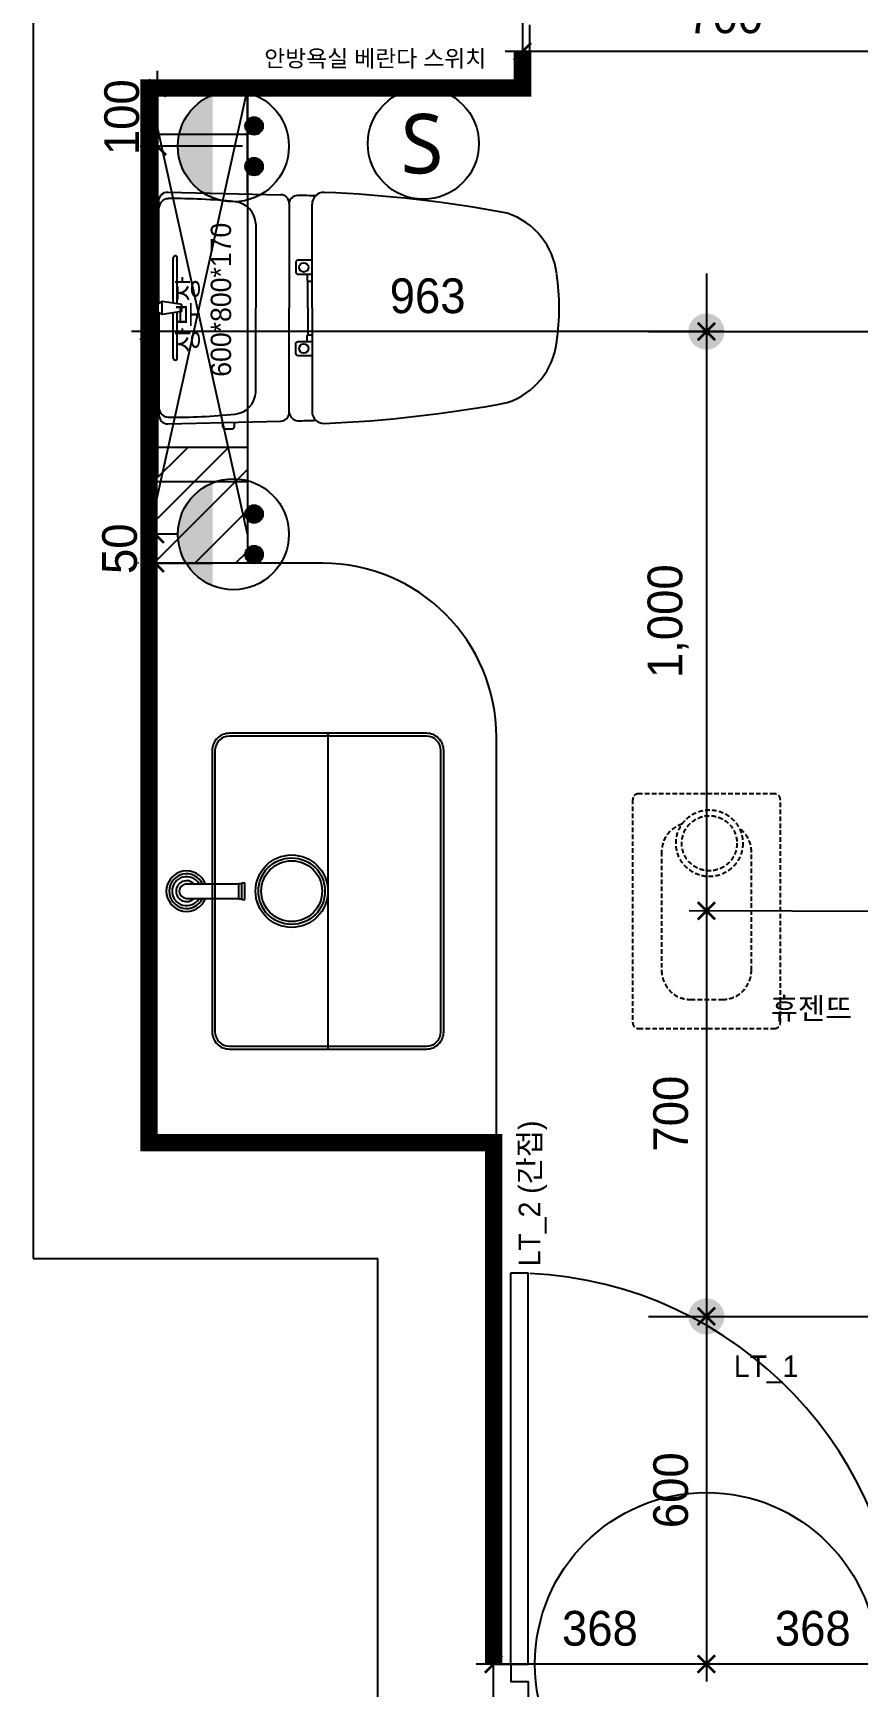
# Model space of a CAD drawing. Header units: millimetres. Extents: x 217202 to 745838, y -6815 to 171372.
# Drawn here: x 396969 to 398393, y 34517 to 37371 of the extents above; entities that cross this region are included whole.
import ezdxf
from ezdxf.enums import TextEntityAlignment as Align

# ---------------------------------------------------------------- set-up
doc = ezdxf.new("R2010")
doc.units = ezdxf.units.MM
doc.header["$PDMODE"] = 3
doc.linetypes.add('DH-HID2', pattern=[1.2, 0.8, -0.4])
doc.linetypes.add('HIDDEN', pattern=[0.375, 0.25, -0.125])
doc.layers.get('DEFPOINTS').update_dxf_attribs({"color": 248})
for name, color, linetype in [('0-ELC TEXT', 7, 'Continuous'), ('03-WAL NEW', 3, 'Continuous'), ('06-FUR', 6, 'Continuous'), ('06-LIGHT', 4, 'Continuous'), ('07-DIM', 5, 'Continuous'), ('C-WALL1', 2, 'Continuous'), ('FIN', 2, 'Continuous'), ('FU-FURM', 251, 'DH-HID2'), ('HAT', 5, 'Continuous'), ('HL', 6, 'HIDDEN'), ('RC-LIGHT', 7, 'Continuous'), ('TOILET-1', 6, 'Continuous'), ('도면층4', 4, 'Continuous'), ('도면층5', 5, 'Continuous'), ('설비', 140, 'Continuous')]:
    doc.layers.add(name, color=color, linetype=linetype)
doc.styles.add('HY 울릉도 L', font='')
doc.styles.get("Standard").update_dxf_attribs({"font": ''})
doc.styles.add('YOURNAME', font='HY울릉도M.TTF')
doc.styles.add('코레일둥고', font='Korail_Round_Gothic_Medium.ttf')
doc.styles.get('HY 울릉도 L').set_extended_font_data('HY울릉도L')
doc.styles.get('Standard').set_extended_font_data('Haan YGodic 230')
doc.linetypes.add('ZIGZAG', pattern='A,0.0001,-0.2,[131,ltypeshp.shx,S=0.2,R=0,X=-0.2,Y=0],-0.4,[131,ltypeshp.shx,S=0.2,R=180,X=0.2,Y=0],-0.2', length=0.8001)
doc.dimstyles.new('30', dxfattribs={"dimscale": 30, "dimtxt": 2, "dimasz": 1, "dimexe": 1, "dimexo": 1, "dimgap": 1, "dimtad": 1, "dimdec": 0, "dimrnd": 0.05, "dimdsep": 46, "dimlunit": 6, "dimtxsty": 'HY 울릉도 L', "dimblk": 'ARCHTICK', "dimcen": 2.5, "dimdle": 1, "dimclrd": 133, "dimclre": 133, "dimclrt": 30, "dimadec": 0, "dimazin": 0, "dimtfac": 1, "dimtdec": 0, "dimtix": 1, "dimtmove": 2, "dimatfit": 3, "dimldrblk": 'ARCHTICK', "dimfxl": 1, "dimlwd": -1, "dimlwe": -1, "dimarcsym": 0})
doc.dimstyles.new('YOURNAME-60', dxfattribs={"dimscale": 60, "dimtxt": 1.8, "dimasz": 0.9, "dimexe": 1, "dimexo": 3, "dimgap": 0.7, "dimtad": 1, "dimdec": 0, "dimzin": 0, "dimdsep": 46, "dimtxsty": 'YOURNAME', "dimblk": 'ARCHTICK', "dimcen": 0, "dimclrd": 1, "dimclre": 1, "dimclrt": 7, "dimadec": 0, "dimazin": 0, "dimtfac": 1, "dimtdec": 0, "dimtix": 1, "dimtmove": 2, "dimatfit": 3, "dimldrblk": 'ARCHTICK', "dimfxl": 1, "dimtolj": 1, "dimtzin": 0, "dimarcsym": 0})

# ---------------------------------------------------------------- blocks, each defined once
blk = doc.blocks.new('A$C4B2D31F0')
at = {"layer": 'FIN', "color": 4}
for p, q in [((185, 690.9), (20.4, 690.9)), ((37.2, 692.3), (24.7, 692.3)), ((37.2, 692.3), (49.7, 692.3)), ((200.9, 690.9), (365.5, 690.9)), ((47.7, 523.7), (192.9, 523.7)), ((338.2, 523.7), (192.9, 523.7)), ((12.6, 465.9), (192.9, 465.9)), ((373.3, 465.9), (192.9, 465.9)), ((192.9, 426.6), (13.7, 426.6)), ((192.9, 426.6), (372.2, 426.6))]:
    blk.add_line(p, q, dxfattribs=at)
for points in [[(20.4, 690.9), (7.9, 690.9, 0.421209), (-7.1, 675.5), (-2.4, 480.5, 0.001659)], [(365.5, 690.9), (378, 690.9, -0.421209), (392.9, 675.5), (388.3, 480.5, -0.001659)], [(12.6, 465.9, 0.371724), (-1.8, 451.2, 0.003515), (-1, 420.3, 0.320541)], [(373.3, 465.9, -0.371724), (387.7, 451.2, -0.003515), (386.9, 420.3, -0.320541)]]:
    blk.add_lwpolyline(points, format="xyb", dxfattribs=at)
for centre, radius, start, end in [((20.4, 674.9), 16, 90, 179.3116), ((24.7, 707.3), 15, 180, 270), ((49.7, 707.3), 15, 270, 0), ((365.5, 674.9), 16, 0.6884, 90), ((1004.3, 663.1), 1000, 179.3116, 185.9437), ((-618.4, 663.1), 1000, 354.0563, 0.6884), ((49.4, 563.7), 40, 185.9437, 267.5129), ((336.5, 563.7), 40, 272.4871, 354.0563), ((12.6, 480.9), 15, 181.3651, 270), ((373.3, 480.9), 15, 270, 358.6349), ((13.7, 406.6), 20, 90, 182.3333), ((2197.7, 495.6), 2205.9, 182.3333, 190.6081), ((-1811.8, 495.6), 2205.9, 349.3919, 357.6667), ((372.2, 406.6), 20, 357.6667, 90), ((148.7, 128.9), 125.5, 198.2964, 263.4241), ((237.2, 128.9), 125.5, 276.5759, 341.7036), ((192.9, 405.9), 405.9, 261.6993, 270), ((192.9, 405.9), 405.9, 270, 278.3007)]:
    blk.add_arc(centre, radius, start, end, dxfattribs=at)
at = {"layer": 'HL', "linetype": 'Continuous'}
for p, q in [((168.9, 697.3), (168.9, 707.3)), ((168.9, 697.3), (216.9, 697.3)), ((186, 692.5), (180.6, 697.3)), ((181.6, 685.5), (186, 692.5)), ((187, 651.2), (181.6, 685.5)), ((181.6, 685.5), (204.3, 685.5)), ((186, 692.5), (199.9, 692.5)), ((198.9, 651.2), (204.3, 685.5)), ((199.9, 692.5), (205.3, 697.3)), ((204.3, 685.5), (199.9, 692.5)), ((216.9, 697.3), (216.9, 707.3)), ((106.4, 666.3), (184.4, 666.3)), ((106.4, 659.3), (185.5, 659.3)), ((200.4, 659.3), (279.4, 659.3)), ((201.4, 666.3), (279.4, 666.3)), ((187, 651.2), (198.9, 651.2)), ((-16, 576.9), (-16, 564.8)), ((-12, 580.9), (-4.8, 580.9)), ((-12, 560.8), (-4.3, 560.8)), ((192.9, 433.7), (146.6, 433.7)), ((192.9, 433.7), (239.3, 433.7))]:
    blk.add_line(p, q, dxfattribs=at)
for points in [[(110.4, 426.6), (110.4, 450.8, -0.414214), (114.4, 454.8), (130.9, 454.8, -0.414214), (134.9, 450.8), (134.9, 435.2), (134.9, 426.6)], [(134.9, 435.2), (144.6, 435.2, -0.414214), (146.6, 433.2), (146.6, 426.6)], [(251, 435.2), (241.3, 435.2, 0.414214), (239.3, 433.2), (239.3, 426.6)], [(275.5, 426.6), (275.5, 450.8, 0.414214), (271.5, 454.8), (255, 454.8, 0.414214), (251, 450.8), (251, 435.2), (251, 426.6)]]:
    blk.add_lwpolyline(points, format="xyb", dxfattribs=at)
for centre in [(122.9, 440.9), (262.9, 440.9)]:
    blk.add_circle(centre, 8, dxfattribs=at)
for centre, radius, start, end in [((106.4, 662.8), 3.5, 90, 270), ((279.4, 662.8), 3.5, 270, 90), ((-12, 576.9), 4, 90, 180), ((-12, 564.8), 4, 180, 270)]:
    blk.add_arc(centre, radius, start, end, dxfattribs=at)
blk = doc.blocks.new('_ArchTick')
at = {"color": 0, "linetype": 'ByBlock', "const_width": 0.15}
blk.add_lwpolyline([(-0.5, -0.5), (0.5, 0.5)], dxfattribs=at)
blk = doc.blocks.new('*D395')
at = {"layer": 'DEFPOINTS', "color": 0, "transparency": 16777216}
for p in [(397764.2, 34556), (398499.2, 34556), (397764.2, 34127.4)]:
    blk.add_point(p, dxfattribs=at)
at = {"layer": 'HAT', "color": 1, "lineweight": -2, "transparency": 16777216}
for p, q in [((397764.2, 34376), (397764.2, 34067.4)), ((398499.2, 34376), (398499.2, 34067.4)), ((398499.2, 34127.4), (397764.2, 34127.4))]:
    blk.add_line(p, q, dxfattribs=at)
at = {"layer": 'HAT', "color": 1, "lineweight": -2, "transparency": 16777216, "xscale": 54, "yscale": 54, "zscale": 54, "rotation": 180}
blk.add_blockref('_ArchTick', (397764.2, 34127.4), dxfattribs=at)
at = {"layer": 'HAT', "color": 1, "lineweight": -2, "transparency": 16777216, "xscale": 54, "yscale": 54, "zscale": 54}
blk.add_blockref('_ArchTick', (398499.2, 34127.4), dxfattribs=at)
at = {"layer": 'HAT', "color": 7, "transparency": 16777216, "insert": (398131.7, 34225.6), "char_height": 108, "attachment_point": 5, "style": 'YOURNAME'}
blk.add_mtext('\\A1;735', dxfattribs=at)
blk = doc.blocks.new('*D379')
at = {"layer": '06-FUR', "color": 133, "transparency": 16777216}
for p, q in [((397814.2, 37369.1), (397814.2, 37369.1)), ((398544.2, 37339.1), (397784.2, 37339.1)), ((398514.2, 37355), (398514.2, 37309.1))]:
    blk.add_line(p, q, dxfattribs=at)
at = {"layer": 'DEFPOINTS', "color": 0, "transparency": 16777216}
for p in [(398514.2, 37385), (397814.2, 37339.1), (397814.2, 37339.1)]:
    blk.add_point(p, dxfattribs=at)
at = {"layer": '06-FUR', "color": 133, "transparency": 16777216, "xscale": 30, "yscale": 30, "zscale": 30, "rotation": 180}
blk.add_blockref('_ArchTick', (397814.2, 37339.1), dxfattribs=at)
at = {"layer": '06-FUR', "color": 133, "transparency": 16777216, "xscale": 30, "yscale": 30, "zscale": 30}
blk.add_blockref('_ArchTick', (398514.2, 37339.1), dxfattribs=at)
at = {"layer": '06-FUR', "color": 30, "transparency": 16777216, "insert": (398164.2, 37400.4), "char_height": 60, "attachment_point": 5, "style": 'HY 울릉도 L'}
blk.add_mtext('700', dxfattribs=at)
blk = doc.blocks.new('egoo')
at = {"layer": '설비'}
h = blk.add_hatch(color=140, dxfattribs=at)
edge = h.paths.add_edge_path()
edge.add_arc((1015645.3, 443433.7), 22.3, 0, 360)
h = blk.add_hatch(color=140, dxfattribs=at)
edge = h.paths.add_edge_path()
edge.add_arc((1015747.7, 443433.7), 22.3, 0, 360)
h = blk.add_hatch(color=140, dxfattribs=at)
edge = h.paths.add_edge_path()
edge.add_line((1015826.3, 443329.1), (1015566.6, 443329.1))
edge.add_ellipse((1015696.5, 443381.5), major_axis=(99, 99), ratio=1, start_angle=156.9578, end_angle=293.0422)
at = {"layer": '설비', "color": 140}
for centre, radius in [((1015696.5, 443381.5), 140), ((1015645.3, 443433.7), 22.3), ((1015747.7, 443433.7), 22.3)]:
    blk.add_circle(centre, radius, dxfattribs=at)
blk = doc.blocks.new('ghehrth')
at = {"layer": '06-LIGHT'}
h = blk.add_hatch(color=256, dxfattribs=at)
h.dxf.hatch_style = 1
edge = h.paths.add_edge_path()
edge.add_arc((74745, 23106.8), 31.2, 270, 630)
at = {"color": 1, "linetype": 'Continuous'}
for p, q in [((74745, 23006.8), (74745, 23206.8)), ((74645, 23106.8), (74845, 23106.8))]:
    blk.add_line(p, q, dxfattribs=at)
blk = doc.blocks.new('*D373')
at = {"layer": '06-FUR', "color": 133, "transparency": 16777216}
for p, q in [((398131.7, 36885.9), (398131.7, 35826)), ((398161.7, 36855.9), (398161.7, 36855.9)), ((398161.7, 35856), (398161.7, 35856))]:
    blk.add_line(p, q, dxfattribs=at)
at = {"layer": 'DEFPOINTS', "color": 0, "transparency": 16777216}
for p in [(398131.7, 36855.9), (398131.7, 35856), (398131.7, 35856)]:
    blk.add_point(p, dxfattribs=at)
at = {"layer": '06-FUR', "color": 133, "transparency": 16777216, "xscale": 30, "yscale": 30, "zscale": 30}
for p, rotation in [((398131.7, 36855.9), 90), ((398131.7, 35856), 270)]:
    blk.add_blockref('_ArchTick', p, dxfattribs=dict(at, rotation=rotation))
at = {"layer": '06-FUR', "color": 30, "transparency": 16777216, "insert": (398065.7, 36355.9), "char_height": 60, "attachment_point": 5, "rotation": 90, "style": 'HY 울릉도 L'}
blk.add_mtext('1,000', dxfattribs=at)
blk = doc.blocks.new('*D383')
at = {"layer": '06-FUR', "color": 133, "transparency": 16777216}
for p, q in [((398131.7, 35886), (398131.7, 35126)), ((398161.7, 35856), (398161.7, 35856)), ((398161.7, 35156), (398161.7, 35156))]:
    blk.add_line(p, q, dxfattribs=at)
at = {"layer": 'DEFPOINTS', "color": 0, "transparency": 16777216}
for p in [(398131.7, 35856), (398131.7, 35156), (398131.7, 35156)]:
    blk.add_point(p, dxfattribs=at)
at = {"layer": '06-FUR', "color": 133, "transparency": 16777216, "xscale": 30, "yscale": 30, "zscale": 30}
for p, rotation in [((398131.7, 35856), 90), ((398131.7, 35156), 270)]:
    blk.add_blockref('_ArchTick', p, dxfattribs=dict(at, rotation=rotation))
at = {"layer": '06-FUR', "color": 30, "transparency": 16777216, "insert": (398070.4, 35506), "char_height": 60, "attachment_point": 5, "rotation": 90, "style": 'HY 울릉도 L'}
blk.add_mtext('700', dxfattribs=at)
blk = doc.blocks.new('*D384')
at = {"layer": '06-FUR', "color": 133, "transparency": 16777216}
for p, q in [((398131.7, 35186), (398131.7, 34526)), ((398161.7, 35156), (398161.7, 35156)), ((398161.7, 34556), (398161.7, 34556))]:
    blk.add_line(p, q, dxfattribs=at)
at = {"layer": 'DEFPOINTS', "color": 0, "transparency": 16777216}
for p in [(398131.7, 35156), (398131.7, 34556), (398131.7, 34556)]:
    blk.add_point(p, dxfattribs=at)
at = {"layer": '06-FUR', "color": 133, "transparency": 16777216, "xscale": 30, "yscale": 30, "zscale": 30}
for p, rotation in [((398131.7, 35156), 90), ((398131.7, 34556), 270)]:
    blk.add_blockref('_ArchTick', p, dxfattribs=dict(at, rotation=rotation))
at = {"layer": '06-FUR', "color": 30, "transparency": 16777216, "insert": (398070.4, 34856), "char_height": 60, "attachment_point": 5, "rotation": 90, "style": 'HY 울릉도 L'}
blk.add_mtext('600', dxfattribs=at)
blk = doc.blocks.new('*D374')
at = {"layer": '06-FUR', "color": 133, "transparency": 16777216}
blk.add_line((399111.2, 35852), (398101.7, 35856.1), dxfattribs=at)
at = {"layer": 'DEFPOINTS', "color": 0, "transparency": 16777216}
for p in [(398131.7, 35856), (398131.7, 35856), (399081.2, 35852.1)]:
    blk.add_point(p, dxfattribs=at)
at = {"layer": '06-FUR', "color": 133, "transparency": 16777216, "xscale": 30, "yscale": 30, "zscale": 30}
for p, rotation in [((398131.7, 35856), 179.7658763917111), ((399081.2, 35852.1), 359.7658763917111)]:
    blk.add_blockref('_ArchTick', p, dxfattribs=dict(at, rotation=rotation))
at = {"layer": '06-FUR', "color": 30, "transparency": 16777216, "insert": (398606.7, 35915.4), "char_height": 60, "attachment_point": 5, "rotation": 359.7659, "style": 'HY 울릉도 L'}
blk.add_mtext('950', dxfattribs=at)
blk = doc.blocks.new('*D376')
at = {"layer": '06-FUR', "color": 133, "transparency": 16777216}
blk.add_line((398101.7, 36855.9), (399111.2, 36855.9), dxfattribs=at)
at = {"layer": 'DEFPOINTS', "color": 0, "transparency": 16777216}
for p in [(398131.7, 36855.9), (399081.2, 36855.9), (399081.2, 36855.9)]:
    blk.add_point(p, dxfattribs=at)
at = {"layer": '06-FUR', "color": 133, "transparency": 16777216, "xscale": 30, "yscale": 30, "zscale": 30, "rotation": 180}
blk.add_blockref('_ArchTick', (398131.7, 36855.9), dxfattribs=at)
at = {"layer": '06-FUR', "color": 133, "transparency": 16777216, "xscale": 30, "yscale": 30, "zscale": 30}
blk.add_blockref('_ArchTick', (399081.2, 36855.9), dxfattribs=at)
at = {"layer": '06-FUR', "color": 30, "transparency": 16777216, "insert": (398606.4, 36917.2), "char_height": 60, "attachment_point": 5, "style": 'HY 울릉도 L'}
blk.add_mtext('950', dxfattribs=at)
blk = doc.blocks.new('*D377')
at = {"layer": '06-FUR', "color": 133, "transparency": 16777216}
for p, q in [((398131.7, 35186), (398131.7, 35186.1)), ((399081.2, 35186), (399081.2, 35186.1)), ((398101.7, 35156.1), (399111.2, 35156.1))]:
    blk.add_line(p, q, dxfattribs=at)
at = {"layer": 'DEFPOINTS', "color": 0, "transparency": 16777216}
for p in [(398131.7, 35156), (399081.2, 35156.1), (399081.2, 35156)]:
    blk.add_point(p, dxfattribs=at)
at = {"layer": '06-FUR', "color": 133, "transparency": 16777216, "xscale": 30, "yscale": 30, "zscale": 30, "rotation": 180}
blk.add_blockref('_ArchTick', (398131.7, 35156.1), dxfattribs=at)
at = {"layer": '06-FUR', "color": 133, "transparency": 16777216, "xscale": 30, "yscale": 30, "zscale": 30}
blk.add_blockref('_ArchTick', (399081.2, 35156.1), dxfattribs=at)
at = {"layer": '06-FUR', "color": 30, "transparency": 16777216, "insert": (398606.4, 35217.5), "char_height": 60, "attachment_point": 5, "style": 'HY 울릉도 L'}
blk.add_mtext('950', dxfattribs=at)
blk = doc.blocks.new('*D391')
at = {"layer": '06-FUR', "color": 133, "transparency": 16777216}
blk.add_line((398529.2, 34556), (398101.7, 34556), dxfattribs=at)
at = {"layer": 'DEFPOINTS', "color": 0, "transparency": 16777216}
for p in [(398131.7, 34556), (398131.7, 34556), (398499.2, 34556)]:
    blk.add_point(p, dxfattribs=at)
at = {"layer": '06-FUR', "color": 133, "transparency": 16777216, "xscale": 30, "yscale": 30, "zscale": 30, "rotation": 180}
blk.add_blockref('_ArchTick', (398131.7, 34556), dxfattribs=at)
at = {"layer": '06-FUR', "color": 133, "transparency": 16777216, "xscale": 30, "yscale": 30, "zscale": 30}
blk.add_blockref('_ArchTick', (398499.2, 34556), dxfattribs=at)
at = {"layer": '06-FUR', "color": 30, "transparency": 16777216, "insert": (398315.4, 34617.3), "char_height": 60, "attachment_point": 5, "style": 'HY 울릉도 L'}
blk.add_mtext('368', dxfattribs=at)
blk = doc.blocks.new('*D392')
at = {"layer": '06-FUR', "color": 133, "transparency": 16777216}
blk.add_line((398161.7, 34556), (397734.2, 34556), dxfattribs=at)
at = {"layer": 'DEFPOINTS', "color": 0, "transparency": 16777216}
for p in [(397764.2, 34556), (397764.2, 34556), (398131.7, 34556)]:
    blk.add_point(p, dxfattribs=at)
at = {"layer": '06-FUR', "color": 133, "transparency": 16777216, "xscale": 30, "yscale": 30, "zscale": 30, "rotation": 180}
blk.add_blockref('_ArchTick', (397764.2, 34556), dxfattribs=at)
at = {"layer": '06-FUR', "color": 133, "transparency": 16777216, "xscale": 30, "yscale": 30, "zscale": 30}
blk.add_blockref('_ArchTick', (398131.7, 34556), dxfattribs=at)
at = {"layer": '06-FUR', "color": 30, "transparency": 16777216, "insert": (397947.9, 34617.3), "char_height": 60, "attachment_point": 5, "style": 'HY 울릉도 L'}
blk.add_mtext('368', dxfattribs=at)
blk = doc.blocks.new('*D393')
at = {"layer": '06-FUR', "color": 133, "transparency": 16777216}
blk.add_line((398161.7, 36855.9), (397139.2, 36855.9), dxfattribs=at)
at = {"layer": 'DEFPOINTS', "color": 0, "transparency": 16777216}
for p in [(397169.2, 36855.9), (397169.2, 36855.9), (398131.7, 36855.9)]:
    blk.add_point(p, dxfattribs=at)
at = {"layer": '06-FUR', "color": 133, "transparency": 16777216, "xscale": 30, "yscale": 30, "zscale": 30, "rotation": 180}
blk.add_blockref('_ArchTick', (397169.2, 36855.9), dxfattribs=at)
at = {"layer": '06-FUR', "color": 133, "transparency": 16777216, "xscale": 30, "yscale": 30, "zscale": 30}
blk.add_blockref('_ArchTick', (398131.7, 36855.9), dxfattribs=at)
at = {"layer": '06-FUR', "color": 30, "transparency": 16777216, "insert": (397650.4, 36917.2), "char_height": 60, "attachment_point": 5, "style": 'HY 울릉도 L'}
blk.add_mtext('963', dxfattribs=at)
blk = doc.blocks.new('swich')
at = {"layer": '설비', "color": 140}
blk.add_circle((372828.6, -86554.1), 84, dxfattribs=at)
at = {"layer": '설비', "color": 140, "insert": (372858.7, -86509.1), "char_height": 90, "attachment_point": 3}
blk.add_mtext_dynamic_manual_height_columns('{\\fMalgun Gothic|b0|i0|c129|p50;S}', width=143.497, gutter_width=1, heights=[0], dxfattribs=at)
blk = doc.blocks.new('*D400')
at = {"layer": '06-FUR', "color": 133, "transparency": 16777216}
for p, q in [((397183.8, 37276), (397183.8, 37306)), ((397183.8, 37175.7), (397183.8, 37276)), ((397213.8, 37276), (397213.8, 37276)), ((397330.8, 37175.7), (397153.8, 37175.7)), ((397183.8, 37175.7), (397183.8, 37145.7))]:
    blk.add_line(p, q, dxfattribs=at)
at = {"layer": 'DEFPOINTS', "color": 0, "transparency": 16777216}
for p in [(397183.8, 37276), (397183.8, 37276), (397360.8, 37175.7)]:
    blk.add_point(p, dxfattribs=at)
at = {"layer": '06-FUR', "color": 133, "transparency": 16777216, "xscale": 30, "yscale": 30, "zscale": 30}
for p, rotation in [((397183.8, 37276), 270), ((397183.8, 37175.7), 90)]:
    blk.add_blockref('_ArchTick', p, dxfattribs=dict(at, rotation=rotation))
at = {"layer": '06-FUR', "color": 30, "transparency": 16777216, "insert": (397122.6, 37225.8), "char_height": 60, "attachment_point": 5, "rotation": 90, "style": 'HY 울릉도 L'}
blk.add_mtext('100', dxfattribs=at)
blk = doc.blocks.new('*D401')
at = {"layer": '06-FUR', "color": 133, "transparency": 16777216}
for p, q in [((397180.2, 36506), (397180.2, 36536)), ((397180.2, 36506), (397180.2, 36456)), ((397210.2, 36506), (397210.2, 36506)), ((397151.2, 36456), (397150.2, 36456)), ((397180.2, 36456), (397180.2, 36426))]:
    blk.add_line(p, q, dxfattribs=at)
at = {"layer": 'DEFPOINTS', "color": 0, "transparency": 16777216}
for p in [(397180.2, 36506), (397180.2, 36456), (397181.2, 36456)]:
    blk.add_point(p, dxfattribs=at)
at = {"layer": '06-FUR', "color": 133, "transparency": 16777216, "xscale": 30, "yscale": 30, "zscale": 30}
for p, rotation in [((397180.2, 36506), 270), ((397180.2, 36456), 90)]:
    blk.add_blockref('_ArchTick', p, dxfattribs=dict(at, rotation=rotation))
at = {"layer": '06-FUR', "color": 30, "transparency": 16777216, "insert": (397118.9, 36481), "char_height": 60, "attachment_point": 5, "rotation": 90, "style": 'HY 울릉도 L'}
blk.add_mtext('50', dxfattribs=at)

msp = doc.modelspace()

# ---------------------------------------------------------------- hatches: boundary and pattern name
at = {"layer": '03-WAL NEW'}
h = msp.add_hatch(dxfattribs=at)
h.set_pattern_fill('_USER', color=8, scale=50, angle=45, pattern_type=0)
h.set_pattern_definition([(45, (91419.554, -33552.585), (-35.355339, 35.355339), [])])
h.paths.add_polyline_path([(397349.2, 37276), (397169.2, 37276), (397301, 37276), (397311.8, 37276)])
h.paths.add_polyline_path([(397339.2, 36656), (397169.2, 36656), (397169.2, 36456), (397339.2, 36456)])
at = {"layer": '설비'}
h = msp.add_hatch(color=10, dxfattribs=at)
edge = h.paths.add_edge_path()
edge.add_line((397279.2, 36594.9), (397279.2, 36417.1))
edge.add_ellipse((397315, 36506), major_axis=(67.8, 67.8), ratio=1, start_angle=66.9578, end_angle=203.0422, ccw=False)
h = msp.add_hatch(color=10, dxfattribs=at)
edge = h.paths.add_edge_path()
edge.add_arc((397350.8, 36541), 15.3, 0, 360)
h = msp.add_hatch(color=10, dxfattribs=at)
edge = h.paths.add_edge_path()
edge.add_arc((397350.8, 36471), 15.3, 0, 360)

# ---------------------------------------------------------------- linework, layer by layer
at = {"layer": '07-DIM'}
for p, q in [((397826.2, 37385), (397826.2, 37264)), ((397169.2, 37264), (397171.8, 37264)), ((397183.8, 37264), (397826.2, 37264)), ((397183.8, 37264), (397183.8, 36606)), ((397169.2, 36456), (397169.2, 35456)), ((397181.2, 36456), (397181.2, 35456)), ((397169.2, 35468), (397776.2, 35468)), ((397169.2, 35456), (397764.2, 35456)), ((397776.2, 34556), (397776.2, 35468))]:
    msp.add_line(p, q, dxfattribs=at)
at = {"layer": 'C-WALL1'}
for p, q in [((396969.2, 38825.5), (396969.2, 35256)), ((397814.2, 37494), (397814.2, 37276)), ((397169.2, 37276), (397814.2, 37276)), ((397169.2, 35456), (397169.2, 37276)), ((397169.2, 35456), (397764.2, 35456)), ((397764.2, 34076), (397764.2, 35456)), ((396969.2, 35256), (397564.2, 35256)), ((397564.2, 34356), (397564.2, 35256))]:
    msp.add_line(p, q, dxfattribs=at)
at = {"layer": 'FU-FURM', "ltscale": 10}
msp.add_lwpolyline([(398004.4, 36048), (398004.4, 35663, 0.414214), (398014.4, 35653), (398249.4, 35653, 0.414214), (398259.4, 35663), (398259.4, 36048, 0.414214), (398249.4, 36058), (398014.4, 36058, 0.414214)], format="xyb", close=True, dxfattribs=at)
msp.add_lwpolyline([(398089.7, 36005.7, 0.329076), (398054.4, 35958), (398054.4, 35753, 0.414214), (398104.4, 35703), (398159.4, 35703, 0.414214), (398209.4, 35753), (398209.4, 35958, 0.243332), (398188.3, 35998.8)], format="xyb", dxfattribs=at)
for radius in [57.6, 47.6]:
    msp.add_circle((398136.9, 35972.7), radius, dxfattribs=at)
at = {"layer": 'HAT', "color": 8}
for p, q in [((397478.2, 36162.5), (397478.2, 35617.5)), ((397234.2, 35902.5), (397324.7, 35902.5)), ((397324.7, 35903.5), (397329.7, 35903.5)), ((397324.7, 35876.5), (397324.7, 35903.5)), ((397329.7, 35904.5), (397334.7, 35904.5)), ((397329.7, 35875.5), (397329.7, 35904.5)), ((397334.7, 35875.5), (397334.7, 35904.5)), ((397234.2, 35877.5), (397324.7, 35877.5)), ((397324.7, 35876.5), (397329.7, 35876.5)), ((397329.7, 35875.5), (397334.7, 35875.5))]:
    msp.add_line(p, q, dxfattribs=at)
for points in [[(397308.2, 35617.5), (397648.2, 35617.5, 0.414214), (397678.2, 35647.5), (397678.2, 36132.5, 0.414214), (397648.2, 36162.5), (397308.2, 36162.5, 0.414214), (397278.2, 36132.5), (397278.2, 35647.5, 0.414214)], [(397308.2, 35622.5), (397648.2, 35622.5, 0.414214), (397673.2, 35647.5), (397673.2, 36132.5, 0.414214), (397648.2, 36157.5), (397308.2, 36157.5, 0.414214), (397283.2, 36132.5), (397283.2, 35647.5, 0.414214)]]:
    msp.add_lwpolyline(points, format="xyb", close=True, dxfattribs=at)
for radius in [62.5, 57.5, 52.5]:
    msp.add_circle((397415.7, 35890), radius, dxfattribs=at)
for radius, start, end in [(35, 20.9248, 339.0751), (30, 24.6243, 335.3757), (25, 30, 330), (18, 43.9829, 316.017), (12.5, 90, 270)]:
    msp.add_arc((397234.2, 35890), radius, start, end, dxfattribs=at)
at = {"layer": 'RC-LIGHT', "color": 140}
msp.add_line((397219.2, 37175.7), (397183.8, 37175.7), dxfattribs=at)
at = {"layer": 'RC-LIGHT', "color": 10, "const_width": 30}
msp.add_lwpolyline([(397764.2, 34556), (397764.2, 35456), (397169.2, 35456), (397169.2, 37276), (397814.2, 37276), (397814.2, 37339.1)], dxfattribs=at)
at = {"layer": 'TOILET-1'}
for p, q in [((397339.2, 36506), (397169.2, 37276)), ((397339.2, 37276), (397169.2, 36506)), ((397339.2, 37276), (397339.2, 37196.7)), ((397339.2, 37093.4), (397339.2, 37276)), ((397169.2, 36456), (397169.2, 37166)), ((397339.2, 37166), (397339.2, 36456)), ((397339.2, 36656), (397169.2, 36656)), ((397169.2, 36656), (397169.2, 36456)), ((397279.2, 36456), (397169.2, 36456)), ((397169.2, 36456), (397279.2, 36456))]:
    msp.add_line(p, q, dxfattribs=at)
msp.add_lwpolyline([(397169.2, 37196.7), (397339.2, 37196.7), (397339.2, 36596.7), (397169.2, 36596.7)], close=True, dxfattribs=at)
msp.add_lwpolyline([(397469.2, 36456), (397169.2, 36456), (397169.2, 35456), (397769.2, 35456), (397769.2, 36156)], dxfattribs=at)
at = {"layer": 'TOILET-1', "color": 240, "linetype": 'ZIGZAG', "ltscale": 50, "true_color": 0xed1f24}
msp.add_circle((398131.7, 34556), 296, dxfattribs=at)
at = {"layer": 'TOILET-1'}
msp.add_arc((397469.2, 36156), 300, 0, 90, dxfattribs=at)
at = {"layer": '도면층4'}
for p, q in [((397794.2, 35231), (397824.2, 35231)), ((397794.2, 34556), (397794.2, 35231)), ((397824.2, 34556), (397824.2, 35231)), ((398499.2, 34556), (397764.2, 34556)), ((397794.2, 34556), (397824.2, 34556))]:
    msp.add_line(p, q, dxfattribs=at)
msp.add_lwpolyline([(397764.2, 34556), (397794.2, 34556), (397794.2, 34526), (397824.2, 34526), (397824.2, 34386), (397794.2, 34386), (397794.2, 34356), (397764.2, 34356), (397764.2, 34556)], dxfattribs=at)
at = {"layer": '도면층5'}
msp.add_arc((397794, 34555.9), 675.2, 0.0056, 87.2272, dxfattribs=at)
at = {"layer": '설비', "color": 10}
msp.add_line((397219.2, 36506), (397180.2, 36506), dxfattribs=at)
for centre, radius in [((397315, 36506), 95.8), ((397350.8, 36541), 15.3), ((397350.8, 36471), 15.3)]:
    msp.add_circle(centre, radius, dxfattribs=at)

# ---------------------------------------------------------------- block references
at = {"layer": '06-LIGHT', "rotation": 270}
for p in [(375024.9, 111600.9), (375024.9, 109901)]:
    msp.add_blockref('ghehrth', p, dxfattribs=at)
at = {"layer": 'RC-LIGHT', "color": 140, "xscale": 0.6845238224412213, "yscale": 0.6845238224412213, "zscale": 0.6845238224412213, "rotation": 270}
msp.add_blockref('egoo', (93809.8, 732444.1), dxfattribs=at)
at = {"layer": 'TOILET-1', "rotation": 90}
msp.add_blockref('A$C4B2D31F0', (397877.5, 36703.7), dxfattribs=at)
at = {"layer": '설비', "color": 140, "xscale": 1.140873015873041, "yscale": 1.140873015873041, "zscale": 1.140873015873041}
msp.add_blockref('swich', (-27707.1, 135927.4), dxfattribs=at)

# ---------------------------------------------------------------- texts
at = {"layer": '0-ELC TEXT', "char_height": 35.122, "attachment_point": 1, "rotation": 90, "style": '코레일둥고'}
for s, width, insert in [('\\pxt5;{\\fGulim|b0|i0|c129|p50;600*800*170}', 239.524, (397275.9, 36777.9)), ('\\pxt5;{\\fGulim|b0|i0|c129|p50;상부장}', 149.293, (397218.7, 36819.2))]:
    msp.add_mtext_dynamic_manual_height_columns(s, width=width, gutter_width=1954.3, heights=[0], dxfattribs=dict(at, insert=insert))
at = {"layer": '설비', "color": 140, "style": '코레일둥고'}
msp.add_text('안방욕실 베란다 스위치', height=28.878, dxfattribs=at).set_placement((397368.3, 37341.8), align=Align.TOP_LEFT)
at = {"layer": '설비', "color": 30, "style": '코레일둥고'}
for s, p in [('휴젠뜨', (398242.8, 35706.3)), ('LT_1', (398179.1, 35088.6))]:
    msp.add_text(s, height=37.39, dxfattribs=at).set_placement(p, align=Align.TOP_LEFT)
msp.add_text('LT_2 (간접)', height=37.39, rotation=90, dxfattribs=at).set_placement((397807.7, 35242.6), align=Align.TOP_LEFT)

# ---------------------------------------------------------------- dimensions: what is measured, and where the dimension line sits
at = {"layer": '06-FUR'}
for base, p1, p2, picture, middle in [((397814.2, 37339.1), (398514.2, 37385), (397814.2, 37339.1), '*D379', (398164.2, 37400.4)), ((397169.1720357, 36855.867444), (398131.6720357, 36855.867444), (397169.1720357, 36855.867444), '*D393', (397650.4220357, 36917.2107276)), ((399081.1720357, 36855.867444), (398131.6720357, 36855.867444), (399081.1720357, 36855.867444), '*D376', (398606.4220357, 36917.2107276)), ((399081.1720357, 35156.1076542), (398131.6720357, 35155.9875491), (399081.1720357, 35155.9875491), '*D377', (398606.4220357, 35217.4509377)), ((397764.1720357, 34555.9875491), (398131.6720357, 34555.9875491), (397764.1720357, 34555.9875491), '*D392', (397947.9220357, 34617.3308326)), ((398131.6720357, 34555.9875491), (398499.1720357, 34555.9875491), (398131.6720357, 34555.9875491), '*D391', (398315.4220357, 34617.3308326))]:
    dim = msp.add_linear_dim(base=base, p1=p1, p2=p2, dimstyle='30', override={"dimfxl": 1.25}, dxfattribs=at)
    dim.commit()
    dim.dimension.update_dxf_attribs({"geometry": picture, "text_midpoint": middle})
for base, p1, p2, picture, middle in [((397183.8, 37276), (397360.8, 37175.7), (397183.8, 37276), '*D400', (397122.6, 37225.8)), ((398131.7, 35856), (398131.7, 36855.9), (398131.7, 35856), '*D373', (398065.7, 36355.9)), ((397180.2, 36456), (397180.2, 36506), (397181.2, 36456), '*D401', (397118.9, 36481)), ((398131.7, 35156), (398131.7, 35856), (398131.7, 35156), '*D383', (398070.4, 35506)), ((398131.7, 34556), (398131.7, 35156), (398131.7, 34556), '*D384', (398070.4, 34856))]:
    dim = msp.add_linear_dim(base=base, p1=p1, p2=p2, angle=90, dimstyle='30', override={"dimfxl": 1.25}, dxfattribs=at)
    dim.commit()
    dim.dimension.update_dxf_attribs({"geometry": picture, "text_midpoint": middle})
dim = msp.add_aligned_dim(p1=(399081.2, 35852.1), p2=(398131.7, 35856), distance=0, dimstyle='30', override={"dimfxl": 1.25}, dxfattribs=at)
dim.commit()
dim.dimension.update_dxf_attribs({"geometry": '*D374', "text_midpoint": (398606.7, 35915.4)})
at = {"layer": 'HAT'}
dim = msp.add_linear_dim(base=(397764.2, 34127.4), p1=(398499.2, 34556), p2=(397764.2, 34556), dimstyle='YOURNAME-60', dxfattribs=at)
dim.commit()
dim.dimension.update_dxf_attribs({"geometry": '*D395', "text_midpoint": (398131.7, 34225.6)})

doc.saveas('drawing.dxf')
